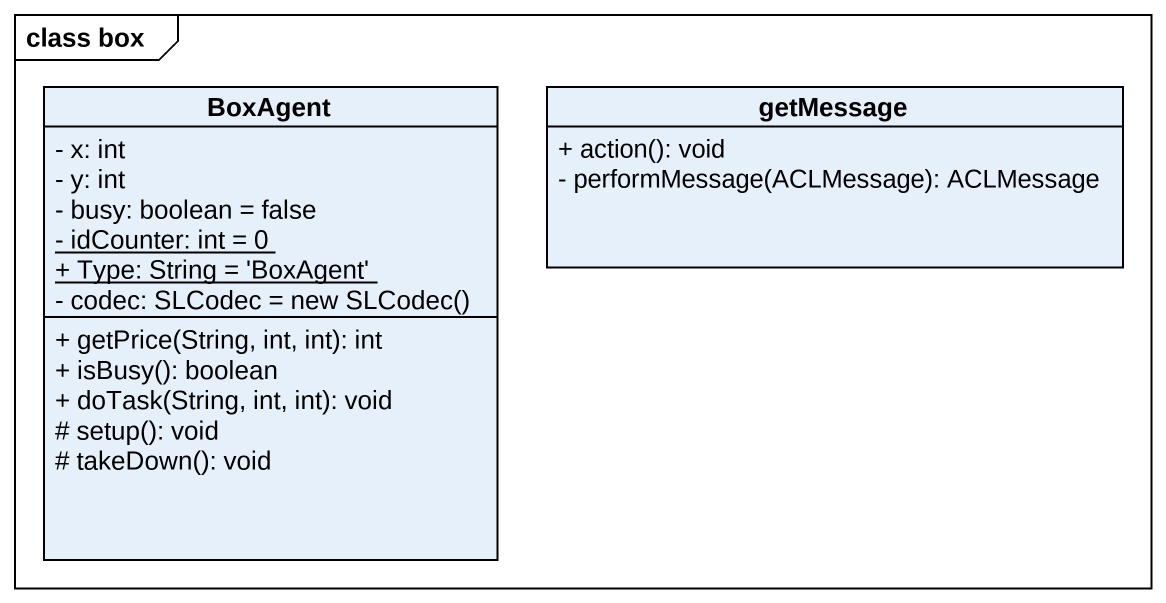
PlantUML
@startuml
mainframe class box
hide circle
hide empty members
skinparam classAttributeIconSize 0
class BoxAgent {
  - x: int
  - y: int
  - busy: boolean = false
  {static} - idCounter: int = 0
  {static} + Type: String = 'BoxAgent'
  {field} - codec: SLCodec = new SLCodec()
  + getPrice(String, int, int): int
  + isBusy(): boolean
  + doTask(String, int, int): void
  # setup(): void
  # takeDown(): void
}
class getMessage {
  + action(): void
  - performMessage(ACLMessage): ACLMessage
}
@enduml
